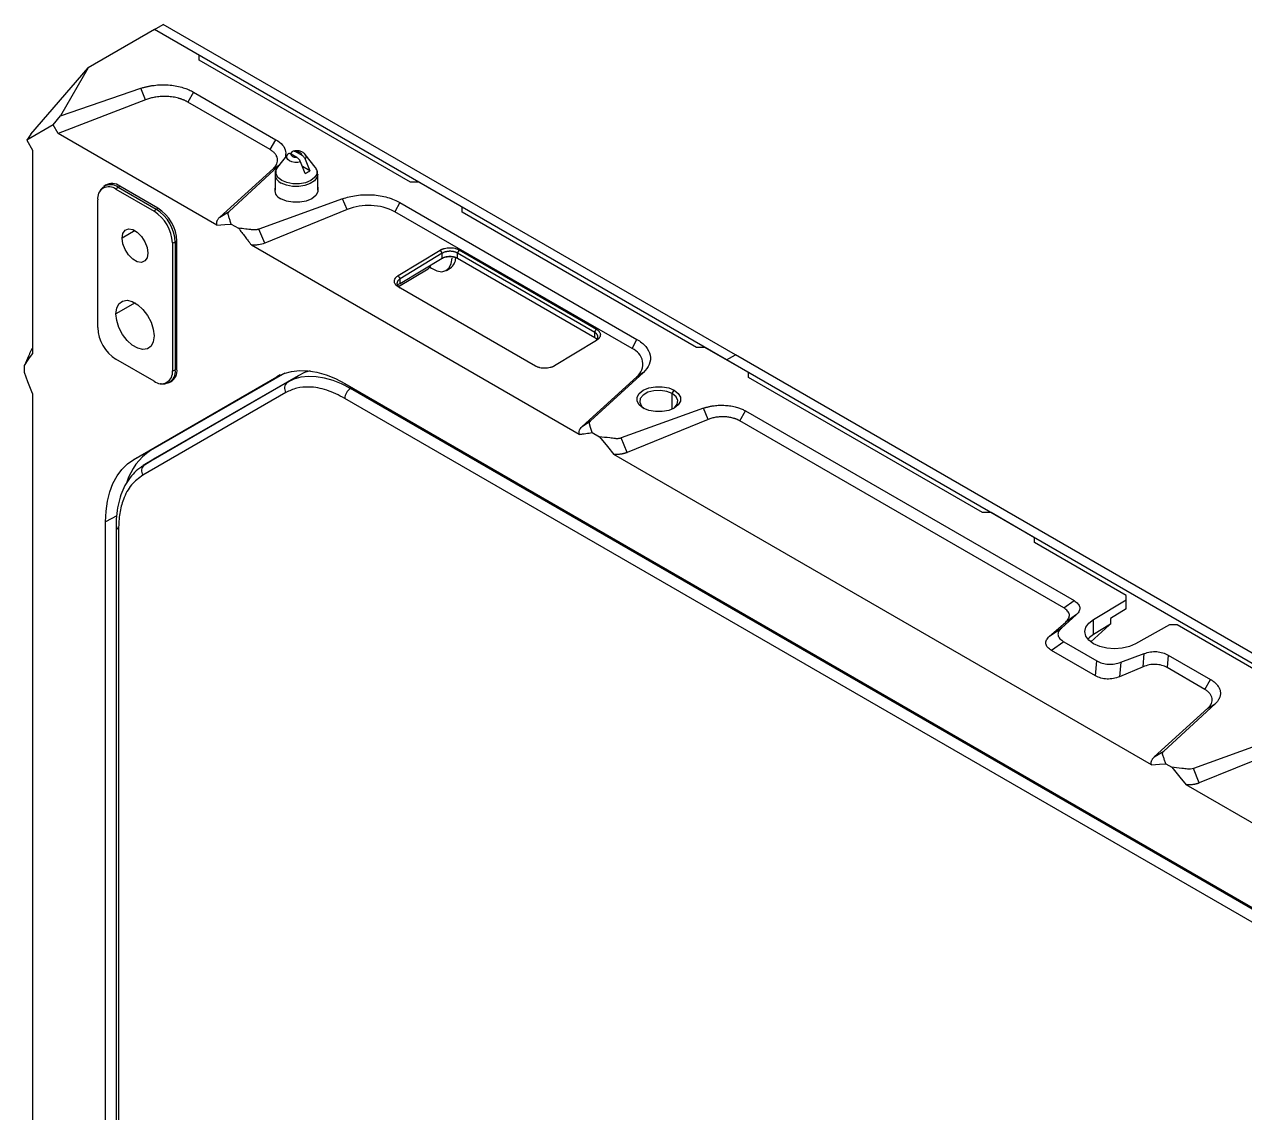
# Model space of a CAD drawing. Header units: millimetres. Extents: x 9226 to 36041, y 16031 to 21779.
# Drawn here: x 11437.7 to 11663.9, y 17723.9 to 17925.5 of the extents above; entities that cross this region are included whole.
import ezdxf

# ---------------------------------------------------------------- set-up
doc = ezdxf.new("R2010")
doc.units = ezdxf.units.MM

msp = doc.modelspace()

# ---------------------------------------------------------------- linework, layer by layer
at = {"color": 7, "linetype": 'Continuous', "lineweight": -3}
for p, q in [((11461.86, 17924.549), (11463.487, 17925.488)), ((11569.553, 17864.257), (11463.487, 17925.488)), ((11461.86, 17924.549), (11449.557, 17917.446)), ((11567.926, 17863.319), (11461.86, 17924.549)), ((11470.134, 17919.773), (11461.86, 17924.549)), ((11470.134, 17918.875), (11470.134, 17919.773)), ((11509.307, 17896.261), (11470.134, 17918.875)), ((11438.934, 17905.156), (11449.557, 17917.446)), ((11449.557, 17917.446), (11444.458, 17908.569)), ((11444.458, 17908.569), (11459.341, 17913.648)), ((11460.17, 17911.508), (11459.341, 17913.648)), ((11469.096, 17912.943), (11468.036, 17911.105)), ((11469.096, 17912.943), (11484.371, 17904.125)), ((11460.17, 17911.508), (11444.029, 17905.276)), ((11483.31, 17902.288), (11468.036, 17911.105)), ((11443.09, 17906.868), (11444.458, 17908.569)), ((11443.09, 17906.868), (11438.191, 17904.039)), ((11438.934, 17905.156), (11438.191, 17904.039)), ((11444.029, 17905.276), (11443.09, 17906.868)), ((11473.436, 17888.3), (11444.029, 17905.276)), ((11438.191, 17904.039), (11439.244, 17902.176)), ((11483.31, 17902.288), (11484.371, 17904.125)), ((11439.244, 17902.176), (11439.244, 17864.472)), ((11486.509, 17901.383), (11484.681, 17899.023)), ((11486.406, 17901.188), (11486.379, 17901.145)), ((11486.509, 17901.383), (11486.53, 17901.41)), ((11487.065, 17901.475), (11487.379, 17901.9)), ((11488.259, 17900.82), (11487.222, 17901.419)), ((11488.07, 17901.909), (11489.108, 17901.31)), ((11491.648, 17899.023), (11489.821, 17901.383)), ((11473.954, 17889.764), (11483.902, 17898.808)), ((11475.7, 17890.815), (11484.872, 17899.269)), ((11489.796, 17897.891), (11488.951, 17900.012)), ((11490.645, 17898.381), (11489.289, 17899.164)), ((11489.799, 17900.502), (11490.645, 17898.381)), ((11484.215, 17897.716), (11484.215, 17894.75)), ((11492.115, 17894.75), (11492.115, 17897.716)), ((11510.863, 17896.261), (11509.307, 17896.261)), ((11518.924, 17891.607), (11510.863, 17896.261)), ((11452.776, 17895.675), (11452.497, 17895.471)), ((11454.719, 17894.938), (11461.79, 17890.856)), ((11455.127, 17895.323), (11455.426, 17895.525)), ((11455.127, 17895.323), (11462.198, 17891.241)), ((11462.497, 17891.443), (11455.426, 17895.525)), ((11451.338, 17869.306), (11451.338, 17892.986)), ((11496.742, 17893.186), (11481.186, 17887.543)), ((11497.601, 17891.183), (11496.742, 17893.186)), ((11507.334, 17892.499), (11506.416, 17890.791)), ((11507.334, 17892.499), (11551.299, 17867.119)), ((11518.924, 17890.709), (11518.924, 17891.607)), ((11462.198, 17891.241), (11462.497, 17891.443)), ((11473.954, 17889.764), (11475.7, 17890.815)), ((11497.601, 17891.183), (11482.299, 17884.946)), ((11550.38, 17865.411), (11506.416, 17890.791)), ((11562.34, 17865.645), (11518.924, 17890.709)), ((11476.082, 17888.5), (11477.442, 17887.715)), ((11482.299, 17884.946), (11481.186, 17887.543)), ((11465.17, 17885.001), (11465.17, 17861.321)), ((11465.708, 17885.162), (11466.032, 17885.319)), ((11465.708, 17885.162), (11465.708, 17861.482)), ((11466.032, 17861.64), (11466.032, 17885.319)), ((11540.613, 17849.52), (11479.84, 17884.603)), ((11507.054, 17878.936), (11514.832, 17883.661)), ((11515.176, 17883.075), (11507.398, 17878.349)), ((11515.176, 17882.16), (11515.176, 17883.075)), ((11543.461, 17868.432), (11518.005, 17883.128)), ((11518.005, 17882.196), (11518.005, 17883.128)), ((11518.331, 17883.714), (11543.787, 17869.019)), ((11507.398, 17877.513), (11515.176, 17882.16)), ((11515.979, 17879.907), (11516.686, 17880.316)), ((11518.005, 17882.196), (11543.461, 17867.501)), ((11507.104, 17876.899), (11512.574, 17880.215)), ((11507.398, 17877.513), (11507.398, 17878.349)), ((11532.509, 17862.167), (11507.054, 17876.863)), ((11543.787, 17866.946), (11536.009, 17862.22)), ((11543.461, 17867.501), (11543.461, 17868.432)), ((11550.38, 17865.411), (11551.299, 17867.119)), ((11563.896, 17865.645), (11562.34, 17865.645)), ((11571.957, 17860.992), (11563.896, 17865.645)), ((11437.748, 17860.994), (11437.748, 17862.28)), ((11461.79, 17859.369), (11454.719, 17863.451)), ((11567.926, 17863.319), (11569.553, 17864.257)), ((11673.992, 17802.088), (11567.926, 17863.319)), ((11675.619, 17803.027), (11569.553, 17864.257)), ((11458.028, 17844.884), (11484.543, 17860.196)), ((11485.994, 17860.86), (11461.144, 17846.51)), ((11488.48, 17860.4), (11461.965, 17845.088)), ((11465.708, 17861.482), (11466.032, 17861.64)), ((11486.509, 17859.176), (11488.48, 17860.4)), ((11489.92, 17861.048), (11489.92, 17861.353)), ((11541.129, 17850.984), (11551.267, 17860.202)), ((11542.714, 17852.024), (11552.489, 17861.004)), ((11552.489, 17861.004), (11551.267, 17860.202)), ((11571.957, 17860.094), (11571.957, 17860.992)), ((11615.373, 17835.03), (11571.957, 17860.094)), ((11486.509, 17859.176), (11459.994, 17843.865)), ((11464.521, 17859.13), (11464.837, 17859.269)), ((11497.143, 17858.949), (11802.617, 17682.603)), ((11803.65, 17681.675), (11498.176, 17858.022)), ((11557.85, 17857.093), (11558.204, 17857.706)), ((11439.244, 17857.075), (11439.244, 17686.875)), ((11486.226, 17857.281), (11459.711, 17841.97)), ((11802.617, 17679.855), (11497.143, 17856.201)), ((11563.64, 17854.373), (11548.381, 17848.857)), ((11564.489, 17852.287), (11563.64, 17854.373)), ((11570.377, 17852.025), (11571.438, 17853.862)), ((11571.438, 17853.862), (11632.316, 17818.718)), ((11541.129, 17850.984), (11542.714, 17852.024)), ((11564.489, 17852.287), (11549.474, 17846.167)), ((11630.399, 17817.375), (11570.377, 17852.025)), ((11543.011, 17849.862), (11544.371, 17849.077)), ((11549.474, 17846.167), (11548.381, 17848.857)), ((11461.144, 17846.51), (11458.028, 17844.884)), ((11461.751, 17844.96), (11459.781, 17843.737)), ((11459.994, 17843.865), (11461.965, 17845.088)), ((11461.965, 17845.088), (11461.751, 17844.96)), ((11646.677, 17788.29), (11547.017, 17845.822)), ((11616.929, 17835.03), (11615.373, 17835.03)), ((11624.99, 17830.376), (11616.929, 17835.03)), ((11452.809, 17694.94), (11452.809, 17833.347)), ((11454.75, 17832.586), (11454.75, 17694.178)), ((11455.189, 17831.973), (11455.189, 17693.566)), ((11624.99, 17829.478), (11624.99, 17830.376)), ((11641.982, 17819.669), (11624.99, 17829.478)), ((11641.995, 17818.846), (11641.982, 17819.669)), ((11630.399, 17817.375), (11632.316, 17818.718)), ((11635.95, 17815.232), (11641.995, 17818.846)), ((11641.995, 17817.221), (11639.077, 17815.386)), ((11641.995, 17817.221), (11641.995, 17818.846)), ((11627.783, 17812.114), (11630.775, 17814.758)), ((11632.787, 17816.168), (11629.97, 17813.647)), ((11632.787, 17816.168), (11630.775, 17814.758)), ((11635.95, 17812.436), (11635.95, 17815.232)), ((11639.077, 17815.386), (11639.077, 17814.369)), ((11627.783, 17812.114), (11629.97, 17813.647)), ((11638.811, 17814.165), (11635.436, 17811.084)), ((11639.077, 17814.369), (11635.95, 17812.436)), ((11638.811, 17814.205), (11638.811, 17814.165)), ((11649.988, 17814.231), (11643.728, 17810.742)), ((11651.414, 17814.224), (11649.988, 17814.231)), ((11668.406, 17804.415), (11651.414, 17814.224)), ((11630.441, 17811.097), (11628.158, 17809.498)), ((11630.441, 17811.097), (11636.566, 17807.562)), ((11636.322, 17804.785), (11628.158, 17809.498)), ((11640.982, 17807.29), (11645.35, 17808.916)), ((11645.135, 17806.468), (11645.35, 17808.916)), ((11649.766, 17808.644), (11649.562, 17806.313)), ((11649.766, 17808.644), (11657.612, 17804.115)), ((11636.322, 17804.785), (11636.566, 17807.562)), ((11640.982, 17807.29), (11640.749, 17804.629)), ((11645.135, 17806.468), (11640.749, 17804.629)), ((11656.551, 17802.278), (11649.562, 17806.313)), ((11656.551, 17802.278), (11657.612, 17804.115)), ((11648.941, 17790.805), (11658.497, 17799.614)), ((11657.143, 17798.798), (11658.497, 17799.614)), ((11647.195, 17789.754), (11657.143, 17798.798)), ((11669.707, 17793.143), (11654.447, 17787.626)), ((11647.195, 17789.754), (11648.941, 17790.805)), ((11670.555, 17791.056), (11655.54, 17784.936)), ((11649.323, 17788.49), (11650.437, 17787.847)), ((11655.54, 17784.936), (11654.447, 17787.626)), ((11752.743, 17727.059), (11653.083, 17784.592))]:
    msp.add_line(p, q, dxfattribs=at)
at = {"color": 8, "linetype": 'Continuous', "lineweight": -3}
for p, q in [((11483.902, 17898.808), (11485.05, 17899.5)), ((11458.255, 17887.278), (11455.85, 17885.89)), ((11458.255, 17873.887), (11454.719, 17871.845)), ((11485.183, 17860.53), (11484.543, 17860.196)), ((11498.176, 17858.022), (11498.456, 17858.191)), ((11557.85, 17854.218), (11557.85, 17857.093)), ((11459.994, 17843.865), (11459.804, 17843.751)), ((11454.863, 17834.453), (11452.809, 17833.347))]:
    msp.add_line(p, q, dxfattribs=at)
at = {"color": 8, "linetype": 'Continuous', "lineweight": -3, "flags": 128}
for points in [[(11488.951, 17900.012), (11488.418, 17899.919), (11487.86, 17899.924), (11487.332, 17900.026), (11486.882, 17900.216), (11486.553, 17900.475), (11486.377, 17900.78), (11486.369, 17901.102), (11486.509, 17901.383)], [(11492.115, 17897.712), (11491.98, 17897.126), (11491.509, 17896.503), (11490.741, 17895.988), (11489.744, 17895.626), (11488.607, 17895.45), (11487.43, 17895.475), (11486.319, 17895.7), (11485.372, 17896.104)]]:
    msp.add_lwpolyline(points, dxfattribs=at)
at = {"color": 7, "linetype": 'Continuous', "lineweight": -3, "flags": 128}
for points in [[(11491.648, 17899.023), (11491.939, 17898.449), (11491.928, 17897.76), (11491.549, 17897.106), (11490.839, 17896.552), (11489.866, 17896.152), (11488.728, 17895.945), (11487.534, 17895.952), (11486.402, 17896.171), (11485.442, 17896.581), (11484.749, 17897.142), (11484.39, 17897.799), (11484.401, 17898.489), (11484.681, 17899.023)], [(11492.115, 17895.348), (11492.165, 17895.198), (11492.165, 17894.466), (11491.773, 17893.77), (11491.029, 17893.179), (11490.003, 17892.749), (11488.798, 17892.523), (11487.531, 17892.523), (11486.326, 17892.749), (11485.301, 17893.179)], [(11455.85, 17885.89), (11455.995, 17886.756), (11456.412, 17887.35), (11457.052, 17887.6), (11457.837, 17887.477), (11458.672, 17886.995), (11459.456, 17886.212), (11460.096, 17885.223), (11460.513, 17884.147), (11460.658, 17883.114)], [(11473.436, 17888.3), (11474.918, 17888.412), (11476.082, 17888.5)], [(11460.658, 17883.114), (11460.513, 17882.248), (11460.096, 17881.654), (11459.456, 17881.404), (11458.672, 17881.527), (11457.837, 17882.009), (11457.052, 17882.792), (11456.412, 17883.781), (11455.995, 17884.857), (11455.85, 17885.89)], [(11514.832, 17883.661), (11515.025, 17883.333), (11515.176, 17883.075)], [(11518.331, 17883.714), (11518.148, 17883.386), (11518.005, 17883.128)], [(11512.908, 17880.538), (11513.238, 17880.304), (11514.199, 17879.825), (11515.106, 17879.674), (11515.892, 17879.861), (11516.5, 17880.372), (11516.884, 17881.171), (11517.015, 17882.197)], [(11507.054, 17878.936), (11507.246, 17878.607), (11507.398, 17878.349)], [(11454.719, 17871.845), (11454.862, 17872.913), (11455.28, 17873.729), (11455.939, 17874.226), (11456.785, 17874.366), (11457.751, 17874.136), (11458.757, 17873.555), (11459.723, 17872.67), (11460.569, 17871.553), (11461.228, 17870.295), (11461.646, 17868.996), (11461.79, 17867.763)], [(11461.79, 17867.763), (11461.646, 17866.696), (11461.228, 17865.88), (11460.569, 17865.382), (11459.723, 17865.243), (11458.757, 17865.473), (11457.751, 17866.054), (11456.785, 17866.939), (11455.939, 17868.055), (11455.28, 17869.314), (11454.862, 17870.613), (11454.719, 17871.845)], [(11543.461, 17868.432), (11543.643, 17868.761), (11543.787, 17869.019)], [(11437.748, 17862.28), (11438.586, 17863.508), (11439.244, 17864.472)], [(11439.244, 17857.075), (11438.406, 17859.269), (11437.748, 17860.994)], [(11484.543, 17860.196), (11485.839, 17860.804), (11487.243, 17861.196), (11488.743, 17861.369), (11490.324, 17861.319), (11491.971, 17861.049), (11493.667, 17860.561), (11495.397, 17859.858), (11497.143, 17858.949)], [(11498.176, 17858.022), (11496.559, 17858.863), (11494.957, 17859.514), (11493.387, 17859.966), (11491.862, 17860.216), (11490.398, 17860.262), (11489.009, 17860.102), (11487.709, 17859.739), (11486.509, 17859.176)], [(11490.724, 17861.273), (11489.683, 17860.965), (11488.48, 17860.4)], [(11552.476, 17854.399), (11551.731, 17854.991), (11551.34, 17855.687), (11551.34, 17856.418), (11551.731, 17857.114), (11552.476, 17857.706), (11553.501, 17858.136), (11554.706, 17858.362), (11555.973, 17858.362), (11557.179, 17858.136), (11558.204, 17857.706)], [(11557.85, 17857.093), (11556.84, 17857.502), (11555.649, 17857.686), (11554.421, 17857.624), (11553.304, 17857.323), (11552.432, 17856.82), (11551.911, 17856.175), (11551.803, 17855.466), (11552.123, 17854.778), (11552.664, 17854.297)], [(11558.204, 17857.706), (11558.948, 17857.114), (11559.34, 17856.418), (11559.34, 17855.687), (11558.948, 17854.991), (11558.204, 17854.399), (11557.179, 17853.969), (11555.973, 17853.743), (11554.706, 17853.743), (11553.501, 17853.969), (11552.476, 17854.399)], [(11558.016, 17854.297), (11558.248, 17854.469), (11558.769, 17855.114), (11558.876, 17855.823), (11558.557, 17856.51), (11557.85, 17857.093)], [(11544.371, 17849.077), (11545.853, 17847.255), (11547.017, 17845.822)], [(11452.809, 17833.347), (11452.895, 17835.315), (11453.152, 17837.164), (11453.577, 17838.878), (11454.166, 17840.439), (11454.913, 17841.833), (11455.812, 17843.046), (11456.854, 17844.066), (11458.028, 17844.884)], [(11643.728, 17810.742), (11642.589, 17810.237), (11641.263, 17809.92), (11639.839, 17809.812), (11638.416, 17809.92), (11637.089, 17810.237), (11635.95, 17810.742), (11635.076, 17811.399), (11634.527, 17812.165), (11634.339, 17812.987), (11634.527, 17813.809), (11635.076, 17814.575), (11635.95, 17815.232)], [(11646.677, 17788.29), (11648.159, 17788.402), (11649.323, 17788.49)], [(11650.437, 17787.847), (11651.919, 17786.024), (11653.083, 17784.592)]]:
    msp.add_lwpolyline(points, dxfattribs=at)
at = {"color": 8, "linetype": 'Continuous', "lineweight": -3}
for centre, radius, start, end in [((11489.311, 17900.955), 0.666, 317.19776, 40.04472), ((11486.134, 17897.868), 1.922, 183.37899, 246.63311), ((11453.7, 17893.413), 2.384, 53.23094, 120.3975), ((11463.406, 17861.168), 2.323, 298.58324, 7.77814), ((11455.506, 17832.667), 0.762, 187.1889, 245.41299)]:
    msp.add_arc(centre, radius, start, end, dxfattribs=at)
at = {"color": 7, "linetype": 'Continuous', "lineweight": -3}
for centre, radius, start, end in [((11488.85, 17900.51), 2.785, 289.86507, 310.12955), ((11453.399, 17893.32), 2.088, 50.79675, 189.21431), ((11453.992, 17893.674), 2.341, 52.23719, 121.28498), ((11456.218, 17893.755), 1.91, 124.82118, 141.72046), ((11485.893, 17894.832), 1.756, 162.89364, 250.29695), ((11501.576, 17881.263), 10.687, 63.07071, 111.8358), ((11463.289, 17889.673), 1.91, 124.82118, 141.72046), ((11457.831, 17884.667), 7.347, 2.60549, 57.39441), ((11458.088, 17884.815), 7.627, 2.60563, 57.39427), ((11458.356, 17884.97), 7.684, 2.60561, 57.3943), ((11464.895, 17886.892), 1.911, 278.28086, 295.17148), ((11511.895, 17881.251), 1.239, 303.23769, 344.08107), ((11515.338, 17882.264), 2.369, 304.68589, 359.41989), ((11458.678, 17869.64), 7.347, 182.60535, 237.3946), ((11549.326, 17862.552), 3.047, 309.55828, 69.7666), ((11463.109, 17860.987), 2.088, 230.79688, 9.21403), ((11463.646, 17861.357), 2.403, 299.71745, 6.7619), ((11464.895, 17863.212), 1.911, 278.28086, 295.17148), ((11487.367, 17858.079), 1.392, 128.03178, 214.97022), ((11499.455, 17856.093), 2.314, 123.54015, 177.32602), ((11466.721, 17837.758), 10.377, 122.50825, 163.61241), ((11460.852, 17842.768), 1.392, 128.03088, 214.9705)]:
    msp.add_arc(centre, radius, start, end, dxfattribs=at)
for points, knots in [([(11459.341, 17913.648), (11459.427, 17913.676), (11459.598, 17913.733), (11459.86, 17913.812), (11460.126, 17913.885), (11460.395, 17913.952), (11460.669, 17914.014), (11460.946, 17914.069), (11461.227, 17914.119), (11461.512, 17914.163), (11462.132, 17914.245), (11463.107, 17914.318), (11464.43, 17914.286), (11465.727, 17914.13), (11466.716, 17913.905), (11467.419, 17913.689), (11467.871, 17913.528), (11468.301, 17913.349), (11468.713, 17913.156), (11468.968, 17913.014), (11469.096, 17912.943)], [0, 0, 0, 0, 0.02803682, 0.05593566, 0.08373273, 0.11146463, 0.13916823, 0.1668805, 0.1946384, 0.22247868, 0.25043778, 0.37520852, 0.49959254, 0.62398522, 0.74917235, 0.79954782, 0.84959901, 0.89954483, 0.94960556, 1, 1, 1, 1]), ([(11468.036, 17911.105), (11467.979, 17911.138), (11467.865, 17911.202), (11467.687, 17911.293), (11467.504, 17911.381), (11467.316, 17911.464), (11467.123, 17911.542), (11466.924, 17911.616), (11466.721, 17911.686), (11466.512, 17911.751), (11466.053, 17911.882), (11465.312, 17912.04), (11464.263, 17912.147), (11463.194, 17912.148), (11462.345, 17912.061), (11461.725, 17911.954), (11461.32, 17911.866), (11460.925, 17911.763), (11460.54, 17911.645), (11460.294, 17911.553), (11460.17, 17911.508)], [0, 0, 0, 0, 0.0280499, 0.0559576, 0.0837616, 0.1115004, 0.139213, 0.1669385, 0.1947159, 0.222584, 0.2505812, 0.3753969, 0.4998611, 0.6241289, 0.7491711, 0.7994032, 0.8493789, 0.8993216, 0.9494548, 1, 1, 1, 1]), ([(11484.371, 17904.125), (11484.818, 17903.809), (11485.712, 17903.177), (11486.314, 17901.985), (11486.147, 17901.196), (11486.066, 17900.811)], [0, 0, 0, 0, 0.3391905, 0.6783289, 1, 1, 1, 1]), ([(11483.902, 17898.808), (11483.938, 17898.842), (11484.01, 17898.91), (11484.11, 17899.014), (11484.201, 17899.121), (11484.285, 17899.229), (11484.362, 17899.34), (11484.43, 17899.453), (11484.491, 17899.567), (11484.595, 17899.798), (11484.691, 17900.153), (11484.678, 17900.628), (11484.531, 17901.094), (11484.295, 17901.462), (11484.046, 17901.739), (11483.83, 17901.935), (11483.586, 17902.12), (11483.402, 17902.232), (11483.31, 17902.288)], [0, 0, 0, 0, 0.0313692, 0.0626035, 0.0937606, 0.1248988, 0.1560763, 0.1873514, 0.2187814, 0.2504233, 0.3754904, 0.5002025, 0.6246838, 0.7497704, 0.8126763, 0.87504, 0.9373258, 1, 1, 1, 1]), ([(11486.689, 17901.554), (11486.628, 17901.494), (11486.512, 17901.382), (11486.44, 17901.25), (11486.406, 17901.188)], [0, 0, 0, 0, 0.5309049, 1, 1, 1, 1]), ([(11487.222, 17901.419), (11487.101, 17901.475), (11486.897, 17901.57), (11486.66, 17901.537), (11486.57, 17901.449), (11486.53, 17901.41)], [0, 0, 0, 0, 0.4449972, 0.7507357, 1, 1, 1, 1]), ([(11488.259, 17900.82), (11488.189, 17900.818), (11488.049, 17900.815), (11487.844, 17900.845), (11487.654, 17900.898), (11487.489, 17900.974), (11487.357, 17901.069), (11487.266, 17901.179), (11487.214, 17901.297), (11487.219, 17901.378), (11487.222, 17901.419)], [0, 0, 0, 0, 0.1249164, 0.249994, 0.3748307, 0.4999966, 0.6248363, 0.7499908, 0.8749186, 1, 1, 1, 1]), ([(11487.379, 17901.9), (11487.428, 17901.946), (11487.525, 17902.037), (11487.746, 17902.047), (11487.934, 17901.984), (11488.044, 17901.923), (11488.07, 17901.909)], [0, 0, 0, 0, 0.2960001, 0.5914594, 0.9026425, 1, 1, 1, 1]), ([(11489.828, 17901.374), (11489.707, 17901.502), (11489.445, 17901.781), (11488.952, 17901.988), (11488.496, 17902.08), (11488.071, 17902.111), (11487.789, 17902.055), (11487.62, 17902.022)], [0, 0, 0, 0, 0.2320579, 0.5025317, 0.6454043, 0.7874338, 1, 1, 1, 1]), ([(11488.07, 17901.909), (11488.14, 17901.91), (11488.28, 17901.913), (11488.486, 17901.883), (11488.676, 17901.831), (11488.84, 17901.754), (11488.973, 17901.659), (11489.064, 17901.55), (11489.116, 17901.431), (11489.111, 17901.35), (11489.108, 17901.31)], [0, 0, 0, 0, 0.1249229, 0.2500008, 0.3748376, 0.4999949, 0.6248348, 0.7499979, 0.8749184, 1, 1, 1, 1]), ([(11488.951, 17900.012), (11488.902, 17900.115), (11488.804, 17900.319), (11488.584, 17900.583), (11488.396, 17900.738), (11488.286, 17900.804), (11488.259, 17900.82)], [0, 0, 0, 0, 0.2959962, 0.5914517, 0.9026308, 1, 1, 1, 1]), ([(11489.108, 17901.31), (11489.229, 17901.227), (11489.433, 17901.086), (11489.67, 17900.779), (11489.759, 17900.588), (11489.799, 17900.502)], [0, 0, 0, 0, 0.4450055, 0.7507299, 1, 1, 1, 1]), ([(11484.733, 17899.059), (11484.632, 17898.93), (11484.388, 17898.615), (11484.212, 17898.151), (11484.239, 17897.844), (11484.246, 17897.769)], [0, 0, 0, 0, 0.346157, 0.8390696, 1, 1, 1, 1]), ([(11492.081, 17897.708), (11492.082, 17897.87), (11492.084, 17898.286), (11491.883, 17898.755), (11491.653, 17898.992), (11491.604, 17899.043)], [0, 0, 0, 0, 0.3334134, 0.858071, 1, 1, 1, 1]), ([(11452.513, 17895.443), (11452.339, 17895.315), (11451.962, 17895.04), (11451.754, 17894.619), (11451.642, 17894.394)], [0, 0, 0, 0, 0.4634625, 1, 1, 1, 1]), ([(11496.742, 17893.186), (11497.495, 17893.459), (11498.366, 17893.678), (11500.248, 17893.938), (11501.257, 17893.977), (11503.238, 17893.848), (11504.207, 17893.681), (11505.942, 17893.187), (11506.706, 17892.861), (11507.334, 17892.499)], [0, 0, 0, 0, 0.25, 0.25, 0.5, 0.5, 0.75, 0.75, 1, 1, 1, 1]), ([(11473.436, 17888.3), (11473.427, 17888.335), (11473.408, 17888.406), (11473.393, 17888.513), (11473.387, 17888.62), (11473.391, 17888.729), (11473.405, 17888.837), (11473.428, 17888.946), (11473.47, 17889.083), (11473.54, 17889.244), (11473.649, 17889.426), (11473.785, 17889.6), (11473.898, 17889.709), (11473.954, 17889.764)], [0, 0, 0, 0, 0.0707591, 0.1413361, 0.2119424, 0.2827893, 0.3540861, 0.4260378, 0.4988442, 0.6260874, 0.751275, 0.8755299, 1, 1, 1, 1]), ([(11476.082, 17888.5), (11476.009, 17888.724), (11475.872, 17889.148), (11475.695, 17889.684), (11475.559, 17890.107), (11475.473, 17890.364), (11475.511, 17890.528), (11475.524, 17890.58), (11475.553, 17890.64), (11475.592, 17890.695), (11475.641, 17890.756), (11475.677, 17890.791), (11475.7, 17890.815)], [0, 0, 0, 0, 0.289629, 0.546849, 0.6914899, 0.839411, 0.8686776, 0.8977948, 0.9162387, 0.9485969, 0.9657607, 1, 1, 1, 1]), ([(11477.442, 17887.715), (11477.841, 17887.196), (11478.241, 17886.677), (11478.84, 17885.899), (11479.04, 17885.64), (11479.34, 17885.251), (11479.44, 17885.121), (11479.64, 17884.861), (11479.739, 17884.732), (11479.84, 17884.603)], [0, 0, 0, 0, 0.5, 0.5, 0.75, 0.75, 0.875, 0.875, 1, 1, 1, 1]), ([(11481.186, 17887.543), (11481.152, 17887.531), (11481.085, 17887.508), (11480.982, 17887.481), (11480.882, 17887.459), (11480.786, 17887.442), (11480.695, 17887.43), (11480.611, 17887.422), (11480.534, 17887.416), (11480.465, 17887.414), (11480.403, 17887.413), (11480.352, 17887.413), (11480.311, 17887.415), (11480.259, 17887.417), (11480.16, 17887.425), (11479.971, 17887.444), (11479.685, 17887.475), (11479.273, 17887.519), (11478.517, 17887.6), (11477.887, 17887.667), (11477.442, 17887.715)], [0, 0, 0, 0, 0.0310903, 0.0607072, 0.0886723, 0.1148492, 0.1391415, 0.1614878, 0.1817905, 0.1998698, 0.2158807, 0.2303197, 0.239612, 0.2480074, 0.2709001, 0.3179023, 0.3979784, 0.4985347, 0.6456164, 1, 1, 1, 1]), ([(11482.299, 17884.946), (11481.942, 17884.801), (11481.539, 17884.695), (11480.909, 17884.607), (11480.697, 17884.589), (11480.377, 17884.581), (11480.269, 17884.58), (11480.055, 17884.588), (11479.947, 17884.595), (11479.84, 17884.603)], [0, 0, 0, 0, 0.5, 0.5, 0.75, 0.75, 0.875, 0.875, 1, 1, 1, 1]), ([(11514.832, 17883.661), (11514.87, 17883.684), (11514.947, 17883.729), (11515.072, 17883.791), (11515.203, 17883.848), (11515.341, 17883.9), (11515.485, 17883.948), (11515.733, 17884.018), (11516.097, 17884.09), (11516.581, 17884.126), (11517.065, 17884.105), (11517.454, 17884.04), (11517.75, 17883.962), (11517.959, 17883.892), (11518.155, 17883.81), (11518.272, 17883.746), (11518.331, 17883.714)], [0, 0, 0, 0, 0.04142262, 0.08272142, 0.12408021, 0.16568203, 0.20770672, 0.25032878, 0.37604218, 0.5000512, 0.62374355, 0.74950028, 0.8130207, 0.8755356, 0.93765488, 1, 1, 1, 1]), ([(11518.005, 17883.128), (11517.97, 17883.147), (11517.898, 17883.187), (11517.778, 17883.241), (11517.646, 17883.292), (11517.501, 17883.338), (11517.344, 17883.377), (11517.174, 17883.41), (11516.994, 17883.434), (11516.803, 17883.448), (11516.603, 17883.451), (11516.397, 17883.442), (11516.186, 17883.419), (11515.973, 17883.382), (11515.761, 17883.33), (11515.555, 17883.261), (11515.355, 17883.177), (11515.236, 17883.109), (11515.176, 17883.075)], [0, 0, 0, 0, 0.0464851, 0.0951047, 0.1458591, 0.1987486, 0.2537734, 0.3109336, 0.3702295, 0.4316611, 0.4952284, 0.5609314, 0.6287703, 0.6987449, 0.7708553, 0.8451013, 0.9214829, 1, 1, 1, 1]), ([(11515.176, 17882.16), (11515.209, 17882.179), (11515.274, 17882.217), (11515.38, 17882.268), (11515.488, 17882.315), (11515.599, 17882.357), (11515.713, 17882.393), (11515.829, 17882.425), (11515.946, 17882.453), (11516.063, 17882.475), (11516.18, 17882.493), (11516.297, 17882.507), (11516.413, 17882.516), (11516.527, 17882.522), (11516.64, 17882.523), (11516.75, 17882.521), (11516.858, 17882.516), (11516.963, 17882.507), (11517.065, 17882.496), (11517.163, 17882.481), (11517.258, 17882.464), (11517.35, 17882.445), (11517.438, 17882.423), (11517.522, 17882.399), (11517.603, 17882.374), (11517.679, 17882.347), (11517.752, 17882.319), (11517.821, 17882.29), (11517.886, 17882.259), (11517.947, 17882.228), (11517.986, 17882.207), (11518.005, 17882.196)], [0, 0, 0, 0, 0.04358402, 0.08651793, 0.12880173, 0.1704354, 0.21141896, 0.25175239, 0.29143571, 0.3304689, 0.36885198, 0.40658495, 0.4436678, 0.48010054, 0.51588318, 0.55101572, 0.58549817, 0.61933054, 0.65251284, 0.68504507, 0.71692725, 0.74815939, 0.77874151, 0.80867363, 0.83795575, 0.8665879, 0.89457011, 0.9219024, 0.94858479, 0.97461731, 1, 1, 1, 1]), ([(11517.935, 17882.163), (11517.813, 17882.215), (11517.426, 17882.38), (11516.597, 17882.437), (11515.768, 17882.364), (11515.381, 17882.191), (11515.259, 17882.137)], [0, 0, 0, 0, 0.1575418, 0.5000831, 0.8423153, 1, 1, 1, 1]), ([(11507.054, 17876.863), (11507.016, 17876.885), (11506.942, 17876.929), (11506.841, 17877.002), (11506.747, 17877.078), (11506.663, 17877.158), (11506.586, 17877.243), (11506.474, 17877.388), (11506.361, 17877.602), (11506.313, 17877.888), (11506.361, 17878.175), (11506.481, 17878.408), (11506.62, 17878.585), (11506.744, 17878.711), (11506.887, 17878.829), (11506.998, 17878.9), (11507.054, 17878.936)], [0, 0, 0, 0, 0.04140846, 0.08269338, 0.12403878, 0.16562785, 0.20764062, 0.25025173, 0.37594096, 0.49994156, 0.62364223, 0.74942308, 0.81296025, 0.87549399, 0.93763361, 1, 1, 1, 1]), ([(11507.398, 17878.349), (11507.366, 17878.329), (11507.304, 17878.289), (11507.219, 17878.225), (11507.142, 17878.159), (11507.073, 17878.091), (11507.013, 17878.023), (11506.961, 17877.953), (11506.918, 17877.883), (11506.882, 17877.812), (11506.854, 17877.742), (11506.833, 17877.672), (11506.819, 17877.603), (11506.812, 17877.535), (11506.812, 17877.468), (11506.818, 17877.402), (11506.829, 17877.338), (11506.846, 17877.276), (11506.868, 17877.215), (11506.895, 17877.157), (11506.926, 17877.101), (11506.961, 17877.047), (11507, 17876.995), (11507.042, 17876.945), (11507.087, 17876.898), (11507.134, 17876.853), (11507.183, 17876.811), (11507.235, 17876.77), (11507.288, 17876.733), (11507.342, 17876.697), (11507.379, 17876.675), (11507.398, 17876.664)], [0, 0, 0, 0, 0.0435902, 0.0865297, 0.1288185, 0.1704567, 0.2114442, 0.251781, 0.2914672, 0.3305028, 0.3688878, 0.4066222, 0.443706, 0.4801392, 0.5159219, 0.5510541, 0.5855359, 0.6193671, 0.652548, 0.6850784, 0.7169585, 0.7481883, 0.7787678, 0.808697, 0.8379761, 0.8666051, 0.8945839, 0.9219128, 0.9485917, 0.9746208, 1, 1, 1, 1]), ([(11506.959, 17877.101), (11507.001, 17877.164), (11507.104, 17877.316), (11507.289, 17877.44), (11507.398, 17877.513)], [0, 0, 0, 0, 0.4099696, 1, 1, 1, 1]), ([(11543.787, 17869.019), (11543.824, 17868.996), (11543.898, 17868.952), (11544, 17868.879), (11544.093, 17868.803), (11544.178, 17868.723), (11544.255, 17868.639), (11544.366, 17868.493), (11544.479, 17868.28), (11544.528, 17867.994), (11544.48, 17867.706), (11544.359, 17867.474), (11544.221, 17867.296), (11544.096, 17867.171), (11543.953, 17867.052), (11543.842, 17866.981), (11543.787, 17866.946)], [0, 0, 0, 0, 0.0414085, 0.0826934, 0.1240388, 0.1656279, 0.2076406, 0.2502517, 0.375941, 0.4999416, 0.6236422, 0.7494231, 0.8129603, 0.875494, 0.9376336, 1, 1, 1, 1]), ([(11543.461, 17866.747), (11543.492, 17866.767), (11543.555, 17866.807), (11543.64, 17866.871), (11543.717, 17866.937), (11543.785, 17867.005), (11543.845, 17867.073), (11543.897, 17867.143), (11543.941, 17867.213), (11543.977, 17867.284), (11544.005, 17867.354), (11544.026, 17867.424), (11544.04, 17867.493), (11544.046, 17867.561), (11544.047, 17867.628), (11544.041, 17867.694), (11544.029, 17867.758), (11544.012, 17867.82), (11543.99, 17867.881), (11543.963, 17867.939), (11543.932, 17867.995), (11543.897, 17868.049), (11543.859, 17868.101), (11543.817, 17868.151), (11543.772, 17868.198), (11543.725, 17868.243), (11543.675, 17868.286), (11543.624, 17868.326), (11543.571, 17868.364), (11543.517, 17868.399), (11543.479, 17868.421), (11543.461, 17868.432)], [0, 0, 0, 0, 0.0435902, 0.08652971, 0.12881854, 0.1704567, 0.21144419, 0.25178104, 0.29146724, 0.33050282, 0.36888779, 0.40662217, 0.44370597, 0.48013922, 0.51592194, 0.55105414, 0.58553587, 0.61936713, 0.65254797, 0.68507842, 0.71695851, 0.74818829, 0.77876778, 0.80869704, 0.83797612, 0.86660507, 0.89458394, 0.9219128, 0.94859171, 0.97462075, 1, 1, 1, 1]), ([(11543.461, 17867.501), (11543.608, 17867.411), (11543.79, 17867.3), (11543.856, 17867.153), (11543.869, 17867.125)], [0, 0, 0, 0, 0.80753205, 1, 1, 1, 1]), ([(11551.299, 17867.119), (11551.927, 17866.756), (11552.49, 17866.315), (11553.346, 17865.314), (11553.636, 17864.754), (11553.858, 17863.611), (11553.791, 17863.028), (11553.342, 17861.941), (11552.962, 17861.439), (11552.489, 17861.004)], [0, 0, 0, 0, 0.25, 0.25, 0.5, 0.5, 0.75, 0.75, 1, 1, 1, 1]), ([(11439.244, 17865.523), (11439.236, 17865.513), (11439.108, 17865.358), (11438.862, 17864.833), (11438.405, 17863.767), (11438.005, 17862.861), (11437.748, 17862.28)], [0, 0, 0, 0, 0.0111562, 0.1705421, 0.4679337, 1, 1, 1, 1]), ([(11536.009, 17862.22), (11535.97, 17862.198), (11535.893, 17862.152), (11535.768, 17862.091), (11535.637, 17862.033), (11535.5, 17861.981), (11535.355, 17861.933), (11535.107, 17861.863), (11534.743, 17861.791), (11534.26, 17861.755), (11533.775, 17861.776), (11533.386, 17861.842), (11533.091, 17861.919), (11532.881, 17861.99), (11532.685, 17862.071), (11532.568, 17862.135), (11532.509, 17862.167)], [0, 0, 0, 0, 0.0414226, 0.0827214, 0.1240802, 0.165682, 0.2077067, 0.2503288, 0.3760422, 0.5000512, 0.6237435, 0.7495003, 0.8130207, 0.8755356, 0.9376549, 1, 1, 1, 1]), ([(11462.985, 17858.945), (11463.021, 17858.935), (11463.349, 17858.848), (11463.89, 17858.892), (11464.333, 17859.083), (11464.505, 17859.158)], [0, 0, 0, 0, 0.0711981, 0.6390823, 1, 1, 1, 1]), ([(11497.143, 17856.201), (11496.02, 17856.768), (11493.753, 17857.912), (11490.747, 17858.404), (11488.197, 17858.206), (11486.879, 17857.588), (11486.226, 17857.281)], [0, 0, 0, 0, 0.2778353, 0.5604594, 0.7821013, 1, 1, 1, 1]), ([(11563.64, 17854.373), (11563.708, 17854.397), (11563.842, 17854.444), (11564.049, 17854.51), (11564.258, 17854.571), (11564.472, 17854.627), (11564.688, 17854.679), (11564.908, 17854.726), (11565.132, 17854.768), (11565.359, 17854.805), (11565.854, 17854.876), (11566.635, 17854.94), (11567.697, 17854.921), (11568.739, 17854.802), (11569.533, 17854.626), (11570.097, 17854.456), (11570.458, 17854.328), (11570.802, 17854.187), (11571.132, 17854.032), (11571.335, 17853.919), (11571.438, 17853.862)], [0, 0, 0, 0, 0.027944, 0.0557601, 0.0834869, 0.1111636, 0.1388295, 0.1665238, 0.1942858, 0.2221545, 0.2501682, 0.3750481, 0.5000251, 0.6248208, 0.7498149, 0.8000557, 0.8499661, 0.8997743, 0.9497097, 1, 1, 1, 1]), ([(11540.613, 17849.52), (11540.596, 17849.582), (11540.582, 17849.645), (11540.564, 17849.771), (11540.562, 17849.834), (11540.568, 17850.024), (11540.593, 17850.152), (11540.725, 17850.528), (11540.89, 17850.767), (11541.129, 17850.984)], [0, 0, 0, 0, 0.125, 0.125, 0.25, 0.25, 0.5, 0.5, 1, 1, 1, 1]), ([(11543.011, 17849.862), (11542.932, 17850.115), (11542.852, 17850.368), (11542.733, 17850.747), (11542.693, 17850.873), (11542.633, 17851.063), (11542.613, 17851.126), (11542.573, 17851.253), (11542.552, 17851.32), (11542.52, 17851.424), (11542.509, 17851.464), (11542.5, 17851.506), (11542.498, 17851.517), (11542.495, 17851.532), (11542.494, 17851.547), (11542.491, 17851.613), (11542.498, 17851.668), (11542.547, 17851.831), (11542.614, 17851.932), (11542.714, 17852.024)], [0, 0, 0, 0, 0.25, 0.25, 0.375, 0.375, 0.4375, 0.4375, 0.5, 0.5, 0.5625, 0.5625, 0.59375, 0.59375, 0.625, 0.625, 0.75, 0.75, 1, 1, 1, 1]), ([(11570.377, 17852.025), (11570.329, 17852.052), (11570.233, 17852.106), (11570.083, 17852.182), (11569.927, 17852.254), (11569.767, 17852.321), (11569.601, 17852.385), (11569.43, 17852.444), (11569.253, 17852.499), (11568.894, 17852.6), (11568.329, 17852.718), (11567.54, 17852.793), (11566.737, 17852.788), (11566.075, 17852.715), (11565.562, 17852.619), (11565.188, 17852.527), (11564.828, 17852.418), (11564.602, 17852.33), (11564.489, 17852.287)], [0, 0, 0, 0, 0.0313639, 0.062594, 0.0937484, 0.1248854, 0.1560634, 0.1873407, 0.2187748, 0.2504225, 0.3754903, 0.5002003, 0.6246679, 0.7497563, 0.8126623, 0.8750288, 0.9373195, 1, 1, 1, 1]), ([(11540.613, 17849.52), (11540.711, 17849.533), (11540.811, 17849.548), (11541.011, 17849.577), (11541.111, 17849.591), (11541.411, 17849.634), (11541.611, 17849.662), (11542.211, 17849.748), (11542.611, 17849.805), (11543.011, 17849.862)], [0, 0, 0, 0, 0.125, 0.125, 0.25, 0.25, 0.5, 0.5, 1, 1, 1, 1]), ([(11548.381, 17848.857), (11548.225, 17848.794), (11548.048, 17848.752), (11547.774, 17848.723), (11547.681, 17848.719), (11547.496, 17848.723), (11547.404, 17848.733), (11546.949, 17848.785), (11545.894, 17848.904), (11544.951, 17849.011), (11544.371, 17849.077)], [0, 0, 0, 0, 0.125, 0.125, 0.1875, 0.1875, 0.25, 0.25, 0.5, 1, 1, 1, 1]), ([(11549.474, 17846.167), (11549.424, 17846.147), (11549.322, 17846.106), (11549.162, 17846.052), (11548.999, 17846.003), (11548.83, 17845.959), (11548.657, 17845.92), (11548.479, 17845.887), (11548.252, 17845.851), (11547.977, 17845.82), (11547.654, 17845.802), (11547.333, 17845.8), (11547.123, 17845.815), (11547.017, 17845.822)], [0, 0, 0, 0, 0.0706265, 0.1411173, 0.2116847, 0.2825402, 0.3538929, 0.4259475, 0.4989028, 0.6263685, 0.7516211, 0.8757814, 1, 1, 1, 1]), ([(11459.829, 17843.72), (11459.593, 17843.584), (11458.876, 17843.171), (11457.862, 17842.193), (11456.801, 17840.829), (11455.955, 17839.226), (11455.314, 17837.418), (11454.914, 17835.408), (11454.735, 17833.778), (11454.767, 17832.793), (11454.774, 17832.574)], [0, 0, 0, 0, 0.0705711, 0.2144085, 0.3587612, 0.5049721, 0.6535953, 0.8043653, 0.9565571, 1, 1, 1, 1]), ([(11459.711, 17841.97), (11458.967, 17841.424), (11457.464, 17840.325), (11456.1, 17837.779), (11455.32, 17834.967), (11455.233, 17832.965), (11455.189, 17831.973)], [0, 0, 0, 0, 0.2778339, 0.5604593, 0.7821008, 1, 1, 1, 1]), ([(11630.775, 17814.758), (11631.02, 17814.975), (11631.208, 17815.204), (11631.441, 17815.668), (11631.485, 17815.904), (11631.419, 17816.364), (11631.309, 17816.588), (11630.95, 17817.007), (11630.701, 17817.201), (11630.399, 17817.375)], [0, 0, 0, 0, 0.25, 0.25, 0.5, 0.5, 0.75, 0.75, 1, 1, 1, 1]), ([(11632.316, 17818.718), (11632.618, 17818.544), (11632.869, 17818.351), (11633.236, 17817.938), (11633.353, 17817.719), (11633.436, 17817.271), (11633.402, 17817.042), (11633.193, 17816.594), (11633.018, 17816.375), (11632.787, 17816.168)], [0, 0, 0, 0, 0.25, 0.25, 0.5, 0.5, 0.75, 0.75, 1, 1, 1, 1]), ([(11629.97, 17813.647), (11629.739, 17813.44), (11629.564, 17813.221), (11629.356, 17812.773), (11629.322, 17812.544), (11629.405, 17812.096), (11629.521, 17811.877), (11629.889, 17811.464), (11630.14, 17811.271), (11630.441, 17811.097)], [0, 0, 0, 0, 0.25, 0.25, 0.5, 0.5, 0.75, 0.75, 1, 1, 1, 1]), ([(11635.95, 17812.436), (11635.572, 17812.209), (11635.158, 17811.961), (11634.986, 17811.642), (11634.972, 17811.615)], [0, 0, 0, 0, 0.9160112, 1, 1, 1, 1]), ([(11628.158, 17809.498), (11627.857, 17809.672), (11627.608, 17809.866), (11627.249, 17810.284), (11627.139, 17810.508), (11627.073, 17810.968), (11627.117, 17811.204), (11627.349, 17811.669), (11627.538, 17811.898), (11627.783, 17812.114)], [0, 0, 0, 0, 0.25, 0.25, 0.5, 0.5, 0.75, 0.75, 1, 1, 1, 1]), ([(11645.35, 17808.916), (11645.708, 17809.049), (11646.088, 17809.15), (11646.864, 17809.271), (11647.26, 17809.29), (11648.036, 17809.242), (11648.416, 17809.175), (11649.131, 17808.963), (11649.465, 17808.818), (11649.766, 17808.644)], [0, 0, 0, 0, 0.25, 0.25, 0.5, 0.5, 0.75, 0.75, 1, 1, 1, 1]), ([(11636.566, 17807.562), (11636.867, 17807.388), (11637.201, 17807.243), (11637.916, 17807.031), (11638.296, 17806.963), (11639.072, 17806.916), (11639.468, 17806.935), (11640.244, 17807.056), (11640.624, 17807.156), (11640.982, 17807.29)], [0, 0, 0, 0, 0.25, 0.25, 0.5, 0.5, 0.75, 0.75, 1, 1, 1, 1]), ([(11649.562, 17806.313), (11649.26, 17806.487), (11648.926, 17806.629), (11648.211, 17806.831), (11647.83, 17806.891), (11647.052, 17806.918), (11646.654, 17806.886), (11645.876, 17806.736), (11645.495, 17806.619), (11645.135, 17806.468)], [0, 0, 0, 0, 0.25, 0.25, 0.5, 0.5, 0.75, 0.75, 1, 1, 1, 1]), ([(11640.749, 17804.629), (11640.389, 17804.479), (11640.008, 17804.361), (11639.229, 17804.212), (11638.832, 17804.18), (11638.054, 17804.207), (11637.673, 17804.266), (11636.958, 17804.469), (11636.623, 17804.611), (11636.322, 17804.785)], [0, 0, 0, 0, 0.25, 0.25, 0.5, 0.5, 0.75, 0.75, 1, 1, 1, 1]), ([(11657.612, 17804.115), (11657.667, 17804.082), (11657.777, 17804.017), (11657.934, 17803.916), (11658.084, 17803.812), (11658.227, 17803.704), (11658.363, 17803.594), (11658.491, 17803.48), (11658.612, 17803.364), (11658.727, 17803.245), (11658.957, 17802.982), (11659.24, 17802.557), (11659.446, 17801.956), (11659.479, 17801.343), (11659.359, 17800.856), (11659.198, 17800.501), (11659.064, 17800.269), (11658.902, 17800.044), (11658.716, 17799.824), (11658.57, 17799.684), (11658.497, 17799.614)], [0, 0, 0, 0, 0.0279561, 0.0557813, 0.0835141, 0.1111935, 0.1388588, 0.1665491, 0.1943037, 0.2221614, 0.2501607, 0.375032, 0.5000082, 0.6248422, 0.7498408, 0.8000855, 0.849995, 0.8997977, 0.9497234, 1, 1, 1, 1]), ([(11657.143, 17798.798), (11657.179, 17798.832), (11657.251, 17798.9), (11657.351, 17799.004), (11657.443, 17799.111), (11657.527, 17799.219), (11657.603, 17799.33), (11657.671, 17799.443), (11657.732, 17799.557), (11657.836, 17799.788), (11657.932, 17800.143), (11657.92, 17800.618), (11657.772, 17801.084), (11657.536, 17801.452), (11657.287, 17801.729), (11657.071, 17801.925), (11656.828, 17802.11), (11656.643, 17802.222), (11656.551, 17802.278)], [0, 0, 0, 0, 0.0313692, 0.0626035, 0.0937606, 0.1248988, 0.1560763, 0.1873514, 0.2187814, 0.2504233, 0.3754904, 0.5002025, 0.6246838, 0.7497704, 0.8126763, 0.87504, 0.9373258, 1, 1, 1, 1]), ([(11649.323, 17788.49), (11649.25, 17788.714), (11649.113, 17789.138), (11648.936, 17789.674), (11648.8, 17790.097), (11648.714, 17790.354), (11648.753, 17790.518), (11648.765, 17790.57), (11648.794, 17790.63), (11648.833, 17790.685), (11648.882, 17790.746), (11648.918, 17790.781), (11648.941, 17790.805)], [0, 0, 0, 0, 0.289629, 0.546849, 0.6914899, 0.839411, 0.8686776, 0.8977948, 0.9162387, 0.9485969, 0.9657607, 1, 1, 1, 1]), ([(11646.677, 17788.29), (11646.668, 17788.325), (11646.649, 17788.396), (11646.634, 17788.503), (11646.628, 17788.61), (11646.632, 17788.719), (11646.646, 17788.827), (11646.67, 17788.936), (11646.712, 17789.073), (11646.781, 17789.234), (11646.891, 17789.416), (11647.026, 17789.59), (11647.139, 17789.699), (11647.195, 17789.754)], [0, 0, 0, 0, 0.0707591, 0.1413361, 0.2119424, 0.2827893, 0.3540861, 0.4260378, 0.4988442, 0.6260874, 0.751275, 0.8755299, 1, 1, 1, 1]), ([(11654.447, 17787.626), (11654.291, 17787.563), (11654.114, 17787.521), (11653.84, 17787.492), (11653.747, 17787.488), (11653.562, 17787.492), (11653.47, 17787.503), (11653.015, 17787.554), (11651.96, 17787.673), (11651.017, 17787.78), (11650.437, 17787.847)], [0, 0, 0, 0, 0.125, 0.125, 0.1875, 0.1875, 0.25, 0.25, 0.5, 1, 1, 1, 1]), ([(11655.54, 17784.936), (11655.49, 17784.916), (11655.388, 17784.876), (11655.228, 17784.822), (11655.065, 17784.773), (11654.896, 17784.729), (11654.723, 17784.69), (11654.545, 17784.656), (11654.318, 17784.621), (11654.043, 17784.589), (11653.72, 17784.571), (11653.399, 17784.57), (11653.189, 17784.585), (11653.083, 17784.592)], [0, 0, 0, 0, 0.0706265, 0.1411173, 0.2116847, 0.2825402, 0.3538929, 0.4259475, 0.4989028, 0.6263685, 0.7516211, 0.8757814, 1, 1, 1, 1])]:
    msp.add_open_spline(points, degree=3, knots=knots, dxfattribs=at)

doc.saveas('drawing.dxf')
